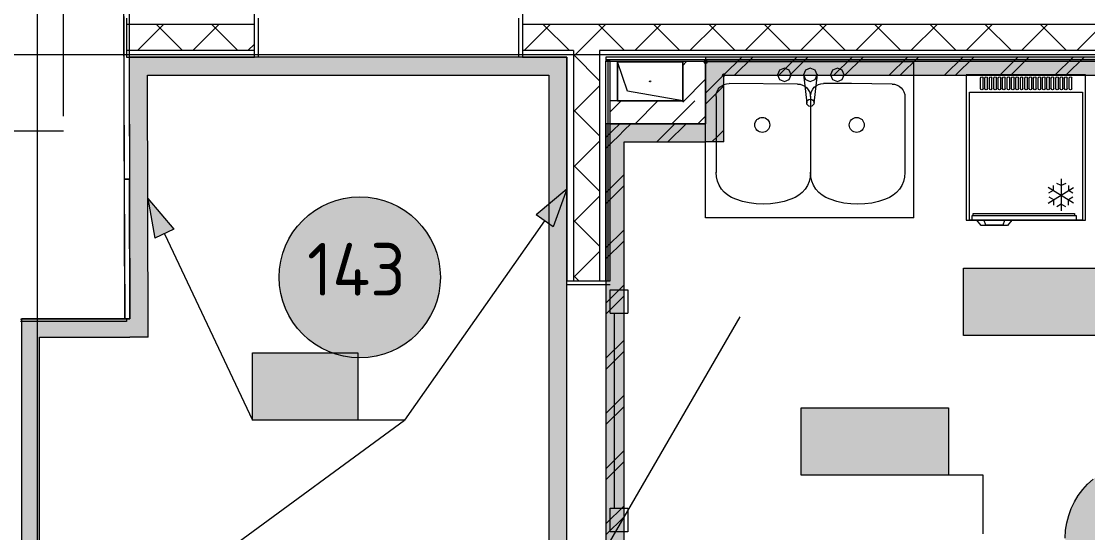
# Model space of a CAD drawing. Header units: millimetres. Extents: x -546 to 1681, y -650 to 1730.
# Drawn here: x 791.56 to 832.5, y 398.99 to 418.64 of the extents above; entities that cross this region are included whole.
import ezdxf

# ---------------------------------------------------------------- set-up
doc = ezdxf.new("R2010")
doc.units = ezdxf.units.MM

msp = doc.modelspace()

# ---------------------------------------------------------------- hatches: boundary and pattern name
at = {"true_color": 0xf1d696}
h = msp.add_hatch(color=41, dxfattribs=at)
h.dxf.hatch_style = 2
h.paths.add_polyline_path([(795.697, 417.266), (796.399, 416.565), (795.699, 416.565)])
h = msp.add_hatch(color=41, dxfattribs=at)
h.dxf.hatch_style = 2
h.paths.add_polyline_path([(796.397, 417.266), (796.399, 416.565), (795.697, 417.266)])
h = msp.add_hatch(color=41, dxfattribs=at)
h.dxf.hatch_style = 2
h.paths.add_polyline_path([(811.806, 417.266), (811.806, 416.566), (796.399, 416.565), (796.397, 417.266)])
h = msp.add_hatch(color=41, dxfattribs=at)
h.dxf.hatch_style = 2
h.paths.add_polyline_path([(811.806, 416.566), (811.806, 417.266), (812.506, 417.266)])
h = msp.add_hatch(color=41, dxfattribs=at)
h.dxf.hatch_style = 2
h.paths.add_polyline_path([(811.806, 416.566), (812.506, 417.266), (812.506, 416.566)])
at = {"true_color": 0x80ffff}
h = msp.add_hatch(color=131, dxfattribs=at)
h.dxf.hatch_style = 2
h.paths.add_polyline_path([(818.532, 416.566), (817.832, 416.566), (817.832, 417.266)])
h = msp.add_hatch(color=131, dxfattribs=at)
h.dxf.hatch_style = 2
h.paths.add_polyline_path([(818.532, 417.266), (818.532, 416.566), (817.832, 417.266)])
h = msp.add_hatch(color=131, dxfattribs=at)
h.dxf.hatch_style = 2
h.paths.add_polyline_path([(818.532, 416.566), (818.532, 417.266), (851.722, 417.266), (851.722, 416.566)])
at = {"true_color": 0x999999}
h = msp.add_hatch(color=253, dxfattribs=at)
h.dxf.hatch_style = 2
h.paths.add_polyline_path([(817.832, 417.175), (817.769, 417.149), (817.742, 417.085), (817.769, 417.022), (817.832, 416.995), (817.897, 417.022), (817.923, 417.085), (817.897, 417.149)])
at = {"true_color": 0xf1d696}
h = msp.add_hatch(color=41, dxfattribs=at)
h.dxf.hatch_style = 2
h.paths.add_polyline_path([(796.399, 416.565), (796.428, 407.211), (795.728, 407.211), (795.699, 416.565)])
h = msp.add_hatch(color=41, dxfattribs=at)
h.dxf.hatch_style = 2
h.paths.add_polyline_path([(811.806, 416.566), (812.506, 416.566), (812.506, 397.459), (811.806, 397.459)])
at = {"true_color": 0xffffff}
h = msp.add_hatch(color=7, dxfattribs=at)
h.dxf.hatch_style = 2
h.paths.add_polyline_path([(818.532, 414.705), (817.832, 414.705), (817.832, 416.566), (818.532, 416.566)])
h = msp.add_hatch(color=7)
h.dxf.hatch_style = 2
h.paths.add_polyline_path([(818.47, 416.612), (818.451, 416.566), (818.47, 416.52), (818.516, 416.501), (818.562, 416.52), (818.589, 416.574), (818.57, 416.62), (818.524, 416.639)])
h = msp.add_hatch(color=7)
h.dxf.hatch_style = 2
h.paths.add_polyline_path([(818.478, 416.62), (818.459, 416.574), (818.478, 416.528), (818.524, 416.509), (818.57, 416.528), (818.597, 416.582), (818.578, 416.628), (818.532, 416.647)])
h = msp.add_hatch(color=7, dxfattribs=at)
h.dxf.hatch_style = 2
h.paths.add_polyline_path([(814.706, 414.005), (814.006, 414.005), (814.006, 414.705)])
h = msp.add_hatch(color=7, dxfattribs=at)
h.dxf.hatch_style = 2
h.paths.add_polyline_path([(814.706, 414.705), (814.706, 414.005), (814.006, 414.705)])
h = msp.add_hatch(color=7, dxfattribs=at)
h.dxf.hatch_style = 2
h.paths.add_polyline_path([(814.706, 414.005), (814.706, 414.705), (817.832, 414.705), (817.832, 414.005)])
h = msp.add_hatch(color=7, dxfattribs=at)
h.dxf.hatch_style = 2
h.paths.add_polyline_path([(817.832, 414.705), (818.532, 414.005), (817.832, 414.005)])
h = msp.add_hatch(color=7, dxfattribs=at)
h.dxf.hatch_style = 2
h.paths.add_polyline_path([(818.532, 414.705), (818.532, 414.005), (817.832, 414.705)])
h = msp.add_hatch(color=7, dxfattribs=at)
h.dxf.hatch_style = 2
h.paths.add_polyline_path([(814.706, 397.459), (814.006, 397.459), (814.006, 414.005), (814.706, 414.005)])
h = msp.add_hatch(color=7, dxfattribs=at)
edge = h.paths.add_edge_path()
edge.add_arc((804.553, 408.807), 3.094, 0, 360)
at = {"true_color": 0x0077b0}
h = msp.add_hatch(color=144, dxfattribs=at)
h.dxf.hatch_style = 2
h.paths.add_polyline_path([(812.506, 412.196), (811.976, 410.745), (811.321, 411.204)])
h = msp.add_hatch(color=144, dxfattribs=at)
h.dxf.hatch_style = 2
h.paths.add_polyline_path([(796.414, 411.83), (797.413, 410.651), (796.69, 410.309)])
at = {"true_color": 0xffffff}
h = msp.add_hatch(color=7, dxfattribs=at)
h.dxf.hatch_style = 2
h.paths.add_polyline_path([(827.732, 409.154), (833.994, 409.154), (833.994, 406.566), (827.732, 406.566)])
at = {"true_color": 0x0077b0}
h = msp.add_hatch(color=144, dxfattribs=at)
h.dxf.hatch_style = 2
h.paths.add_polyline_path([(828.033, 409.172), (829.044, 409.172), (829.118, 409.146), (829.142, 409.07), (829.142, 407.253), (829.118, 407.178), (829.044, 407.154), (828.967, 407.178), (828.942, 407.253), (828.942, 408.969), (828.135, 408.969), (828.135, 407.253), (828.11, 407.178), (828.033, 407.154), (827.957, 407.178), (827.932, 407.253), (827.932, 409.07), (827.957, 409.146)])
h = msp.add_hatch(color=144, dxfattribs=at)
h.dxf.hatch_style = 2
h.paths.add_polyline_path([(829.548, 407.253), (829.548, 409.07), (829.573, 409.146), (829.649, 409.172), (829.725, 409.146), (829.751, 409.07), (829.751, 408.364), (830.557, 408.364), (830.557, 409.07), (830.583, 409.146), (830.659, 409.172), (830.733, 409.146), (830.758, 409.07), (830.758, 407.253), (830.733, 407.178), (830.659, 407.154), (830.583, 407.178), (830.557, 407.253), (830.557, 408.162), (829.751, 408.162), (829.751, 407.253), (829.725, 407.178), (829.649, 407.154), (829.573, 407.178)])
h = msp.add_hatch(color=144, dxfattribs=at)
h.dxf.hatch_style = 2
h.paths.add_polyline_path([(832.072, 407.656), (831.265, 407.656), (831.189, 407.682), (831.163, 407.758), (831.189, 407.834), (831.265, 407.86), (832.072, 407.86), (832.148, 407.834), (832.173, 407.758), (832.148, 407.682)])
at = {"true_color": 0xf1d696}
h = msp.add_hatch(color=41, dxfattribs=at)
h.dxf.hatch_style = 2
h.paths.add_polyline_path([(792.259, 406.511), (791.559, 406.511), (791.559, 407.211)])
h = msp.add_hatch(color=41, dxfattribs=at)
h.dxf.hatch_style = 2
h.paths.add_polyline_path([(792.259, 407.211), (792.259, 406.511), (791.559, 407.211)])
h = msp.add_hatch(color=41, dxfattribs=at)
h.dxf.hatch_style = 2
h.paths.add_polyline_path([(792.259, 406.511), (792.259, 407.211), (795.728, 407.211), (795.73, 406.511)])
h = msp.add_hatch(color=41, dxfattribs=at)
h.dxf.hatch_style = 2
h.paths.add_polyline_path([(795.728, 407.211), (796.43, 406.511), (795.73, 406.511)])
h = msp.add_hatch(color=41, dxfattribs=at)
h.dxf.hatch_style = 2
h.paths.add_polyline_path([(796.428, 407.211), (796.43, 406.511), (795.728, 407.211)])
h = msp.add_hatch(color=41, dxfattribs=at)
h.dxf.hatch_style = 2
h.paths.add_polyline_path([(792.259, 397.6), (791.559, 397.598), (791.559, 406.511), (792.259, 406.511)])
at = {"true_color": 0xffffff}
h = msp.add_hatch(color=7, dxfattribs=at)
h.dxf.hatch_style = 2
h.paths.add_polyline_path([(800.434, 405.907), (804.474, 405.907), (804.474, 403.319), (800.434, 403.319)])
h = msp.add_hatch(color=7, dxfattribs=at)
h.dxf.hatch_style = 2
h.paths.add_polyline_path([(800.434, 405.907), (804.474, 405.907), (804.474, 403.319), (800.434, 403.319)])
h = msp.add_hatch(color=7, dxfattribs=at)
h.dxf.hatch_style = 2
h.paths.add_polyline_path([(800.434, 405.907), (804.474, 405.907), (804.474, 403.319), (800.434, 403.319)])
at = {"true_color": 0x0077b0}
h = msp.add_hatch(color=144, dxfattribs=at)
h.paths.add_polyline_path([(801.644, 404.513), (801.644, 405.32), (801.614, 405.476), (801.525, 405.607), (801.397, 405.694), (801.24, 405.723), (801.084, 405.694), (800.953, 405.607), (800.865, 405.476), (800.837, 405.32), (800.837, 404.513), (800.865, 404.356), (800.953, 404.228), (801.084, 404.139), (801.24, 404.109), (801.397, 404.139), (801.525, 404.228), (801.614, 404.356)])
h.paths.add_polyline_path([(801.844, 404.513), (801.833, 404.392), (801.8, 404.28), (801.744, 404.177), (801.666, 404.083), (801.575, 404.006), (801.473, 403.951), (801.361, 403.919), (801.24, 403.908), (801.119, 403.919), (801.007, 403.951), (800.905, 404.006), (800.811, 404.083), (800.734, 404.177), (800.678, 404.28), (800.645, 404.392), (800.634, 404.513), (800.634, 405.32), (800.645, 405.441), (800.678, 405.553), (800.734, 405.655), (800.811, 405.748), (800.905, 405.826), (801.007, 405.882), (801.119, 405.915), (801.24, 405.926), (801.361, 405.915), (801.473, 405.882), (801.576, 405.827), (801.67, 405.751), (801.746, 405.658), (801.8, 405.554), (801.833, 405.442), (801.844, 405.32)])
h = msp.add_hatch(color=144, dxfattribs=at)
h.paths.add_polyline_path([(801.644, 404.513), (801.644, 405.32), (801.614, 405.476), (801.525, 405.607), (801.397, 405.694), (801.24, 405.723), (801.084, 405.694), (800.953, 405.607), (800.865, 405.476), (800.837, 405.32), (800.837, 404.513), (800.865, 404.356), (800.953, 404.228), (801.084, 404.139), (801.24, 404.109), (801.397, 404.139), (801.525, 404.228), (801.614, 404.356)])
h.paths.add_polyline_path([(801.844, 404.513), (801.833, 404.392), (801.8, 404.28), (801.744, 404.177), (801.666, 404.083), (801.575, 404.006), (801.473, 403.951), (801.361, 403.919), (801.24, 403.908), (801.119, 403.919), (801.007, 403.951), (800.905, 404.006), (800.811, 404.083), (800.734, 404.177), (800.678, 404.28), (800.645, 404.392), (800.634, 404.513), (800.634, 405.32), (800.645, 405.441), (800.678, 405.553), (800.734, 405.655), (800.811, 405.748), (800.905, 405.826), (801.007, 405.882), (801.119, 405.915), (801.24, 405.926), (801.361, 405.915), (801.473, 405.882), (801.576, 405.827), (801.67, 405.751), (801.746, 405.658), (801.8, 405.554), (801.833, 405.442), (801.844, 405.32)])
h = msp.add_hatch(color=144, dxfattribs=at)
h.paths.add_polyline_path([(801.644, 404.513), (801.644, 405.32), (801.614, 405.476), (801.525, 405.607), (801.397, 405.694), (801.24, 405.723), (801.084, 405.694), (800.953, 405.607), (800.865, 405.476), (800.837, 405.32), (800.837, 404.513), (800.865, 404.356), (800.953, 404.228), (801.084, 404.139), (801.24, 404.109), (801.397, 404.139), (801.525, 404.228), (801.614, 404.356)])
h.paths.add_polyline_path([(801.844, 404.513), (801.833, 404.392), (801.8, 404.28), (801.744, 404.177), (801.666, 404.083), (801.575, 404.006), (801.473, 403.951), (801.361, 403.919), (801.24, 403.908), (801.119, 403.919), (801.007, 403.951), (800.905, 404.006), (800.811, 404.083), (800.734, 404.177), (800.678, 404.28), (800.645, 404.392), (800.634, 404.513), (800.634, 405.32), (800.645, 405.441), (800.678, 405.553), (800.734, 405.655), (800.811, 405.748), (800.905, 405.826), (801.007, 405.882), (801.119, 405.915), (801.24, 405.926), (801.361, 405.915), (801.473, 405.882), (801.576, 405.827), (801.67, 405.751), (801.746, 405.658), (801.8, 405.554), (801.833, 405.442), (801.844, 405.32)])
h = msp.add_hatch(color=144, dxfattribs=at)
h.dxf.hatch_style = 2
h.paths.add_polyline_path([(804.067, 405.582), (803.835, 405.35), (803.765, 405.32), (803.689, 405.345), (803.663, 405.421), (803.692, 405.492), (804.087, 405.887), (804.128, 405.916), (804.168, 405.926), (804.244, 405.901), (804.27, 405.824), (804.27, 404.007), (804.244, 403.932), (804.168, 403.908), (804.092, 403.932), (804.067, 404.007)])
h = msp.add_hatch(color=144, dxfattribs=at)
h.dxf.hatch_style = 2
h.paths.add_polyline_path([(804.067, 405.582), (803.835, 405.35), (803.765, 405.32), (803.689, 405.345), (803.663, 405.421), (803.692, 405.492), (804.087, 405.887), (804.128, 405.916), (804.168, 405.926), (804.244, 405.901), (804.27, 405.824), (804.27, 404.007), (804.244, 403.932), (804.168, 403.908), (804.092, 403.932), (804.067, 404.007)])
h = msp.add_hatch(color=144, dxfattribs=at)
h.dxf.hatch_style = 2
h.paths.add_polyline_path([(804.067, 405.582), (803.835, 405.35), (803.765, 405.32), (803.689, 405.345), (803.663, 405.421), (803.692, 405.492), (804.087, 405.887), (804.128, 405.916), (804.168, 405.926), (804.244, 405.901), (804.27, 405.824), (804.27, 404.007), (804.244, 403.932), (804.168, 403.908), (804.092, 403.932), (804.067, 404.007)])
h = msp.add_hatch(color=144, dxfattribs=at)
h.dxf.hatch_style = 2
h.paths.add_polyline_path([(803.157, 404.411), (802.35, 404.411), (802.274, 404.436), (802.249, 404.513), (802.274, 404.589), (802.35, 404.614), (803.157, 404.614), (803.233, 404.589), (803.259, 404.513), (803.233, 404.436)])
h = msp.add_hatch(color=144, dxfattribs=at)
h.dxf.hatch_style = 2
h.paths.add_polyline_path([(803.157, 404.411), (802.35, 404.411), (802.274, 404.436), (802.249, 404.513), (802.274, 404.589), (802.35, 404.614), (803.157, 404.614), (803.233, 404.589), (803.259, 404.513), (803.233, 404.436)])
h = msp.add_hatch(color=144, dxfattribs=at)
h.dxf.hatch_style = 2
h.paths.add_polyline_path([(803.157, 404.411), (802.35, 404.411), (802.274, 404.436), (802.249, 404.513), (802.274, 404.589), (802.35, 404.614), (803.157, 404.614), (803.233, 404.589), (803.259, 404.513), (803.233, 404.436)])
at = {"true_color": 0xffffff}
h = msp.add_hatch(color=7, dxfattribs=at)
h.dxf.hatch_style = 2
h.paths.add_polyline_path([(821.505, 403.79), (827.161, 403.79), (827.161, 401.202), (821.505, 401.202)])
at = {"true_color": 0x0077b0}
h = msp.add_hatch(color=144, dxfattribs=at)
h.dxf.hatch_style = 2
h.paths.add_polyline_path([(821.807, 403.81), (822.817, 403.81), (822.891, 403.784), (822.916, 403.708), (822.916, 401.89), (822.891, 401.816), (822.817, 401.792), (822.741, 401.816), (822.715, 401.89), (822.715, 403.606), (821.908, 403.606), (821.908, 401.89), (821.883, 401.816), (821.807, 401.792), (821.731, 401.816), (821.705, 401.89), (821.705, 403.708), (821.731, 403.784)])
h = msp.add_hatch(color=144, dxfattribs=at)
h.dxf.hatch_style = 2
h.paths.add_polyline_path([(823.321, 401.89), (823.321, 403.708), (823.346, 403.784), (823.422, 403.81), (823.498, 403.784), (823.524, 403.708), (823.524, 403.002), (824.331, 403.002), (824.331, 403.708), (824.356, 403.784), (824.432, 403.81), (824.506, 403.784), (824.531, 403.708), (824.531, 401.89), (824.506, 401.816), (824.432, 401.792), (824.356, 401.816), (824.331, 401.89), (824.331, 402.799), (823.524, 402.799), (823.524, 401.89), (823.498, 401.816), (823.422, 401.792), (823.346, 401.816)])
h = msp.add_hatch(color=144, dxfattribs=at)
h.dxf.hatch_style = 2
h.paths.add_polyline_path([(826.754, 403.465), (826.523, 403.234), (826.452, 403.203), (826.376, 403.228), (826.351, 403.304), (826.379, 403.375), (826.774, 403.77), (826.815, 403.799), (826.856, 403.81), (826.932, 403.784), (826.957, 403.708), (826.957, 401.89), (826.932, 401.816), (826.856, 401.792), (826.779, 401.816), (826.754, 401.89)])
h = msp.add_hatch(color=144, dxfattribs=at)
h.dxf.hatch_style = 2
h.paths.add_polyline_path([(825.844, 402.294), (825.037, 402.294), (824.961, 402.319), (824.936, 402.396), (824.961, 402.472), (825.037, 402.497), (825.844, 402.497), (825.92, 402.472), (825.946, 402.396), (825.92, 402.319)])
at = {"true_color": 0xffffff}
h = msp.add_hatch(color=7, dxfattribs=at)
edge = h.paths.add_edge_path()
edge.add_arc((834.572, 398.785), 2.932, 0, 360)

# ---------------------------------------------------------------- linework, layer by layer
at = {"color": 7, "lineweight": 0}
for points in [[(792.173, 197.821), (792.173, 730.152)], [(795.528, 407.21), (795.343, 467.748)], [(795.595, 450.821), (795.711, 412.571)], [(795.397, 450.162), (795.511, 412.57)], [(800.506, 417.266), (800.506, 418.925)], [(810.806, 418.925), (810.806, 417.266)], [(795.593, 418.766), (795.593, 417.266)], [(800.506, 418.516), (795.593, 418.516)], [(796.017, 417.516), (797.017, 418.516)], [(797.751, 417.516), (796.751, 418.516)], [(798.139, 417.516), (799.139, 418.516)], [(799.872, 417.516), (798.872, 418.516)], [(800.656, 418.766), (800.656, 417.266)], [(810.656, 417.266), (810.656, 418.766)], [(854.324, 418.516), (810.806, 418.516)], [(810.867, 417.516), (811.867, 418.516)], [(812.6, 417.516), (811.6, 418.516)], [(812.988, 417.516), (813.988, 418.516)], [(814.722, 417.516), (813.722, 418.516)], [(815.109, 417.516), (816.109, 418.516)], [(816.843, 417.516), (815.843, 418.516)], [(817.231, 417.516), (818.231, 418.516)], [(818.964, 417.516), (817.964, 418.516)], [(819.352, 417.516), (820.352, 418.516)], [(821.086, 417.516), (820.086, 418.516)], [(821.473, 417.516), (822.473, 418.516)], [(823.207, 417.516), (822.207, 418.516)], [(823.594, 417.516), (824.594, 418.516)], [(825.328, 417.516), (824.328, 418.516)], [(825.716, 417.516), (826.716, 418.516)], [(827.45, 417.516), (826.45, 418.516)], [(827.837, 417.516), (828.837, 418.516)], [(829.571, 417.516), (828.571, 418.516)], [(829.958, 417.516), (830.958, 418.516)], [(831.692, 417.516), (830.692, 418.516)], [(832.08, 417.516), (833.08, 418.516)], [(800.26, 417.516), (800.506, 417.762)], [(187.211, 417.371), (863.726, 417.371)], [(800.506, 417.516), (795.593, 417.516)], [(795.593, 417.266), (800.506, 417.266)], [(811.806, 417.266), (795.697, 417.265)], [(795.697, 417.265), (795.699, 416.565)], [(800.656, 417.266), (800.506, 417.266)], [(810.806, 417.266), (810.656, 417.266)], [(812.756, 417.516), (810.806, 417.516)], [(810.806, 417.266), (812.506, 417.266)], [(812.506, 417.266), (811.806, 417.266)], [(812.506, 417.266), (812.506, 408.666)], [(812.506, 397.459), (812.506, 417.266)], [(812.756, 417.284), (812.988, 417.516)], [(812.756, 417.516), (812.756, 408.666)], [(813.756, 416.36), (812.756, 417.36)], [(854.324, 417.516), (813.756, 417.516)], [(813.756, 417.516), (813.756, 408.666)], [(854.324, 417.266), (814.006, 417.266)], [(814.006, 417.266), (814.006, 417.107)], [(817.832, 417.266), (817.832, 416.566)], [(851.722, 417.266), (817.832, 417.266)], [(818.532, 416.582), (819.216, 417.266)], [(818.94, 416.566), (819.64, 417.266)], [(820.637, 416.566), (821.337, 417.266)], [(821.061, 416.566), (821.761, 417.266)], [(822.758, 416.566), (823.458, 417.266)], [(823.183, 416.566), (823.883, 417.266)], [(824.88, 416.566), (825.58, 417.266)], [(825.304, 416.566), (826.004, 417.266)], [(827.001, 416.566), (827.701, 417.266)], [(827.425, 416.566), (828.125, 417.266)], [(829.122, 416.566), (829.822, 417.266)], [(829.547, 416.566), (830.247, 417.266)], [(831.244, 416.566), (831.944, 417.266)], [(831.668, 416.566), (832.368, 417.266)], [(814.006, 417.176), (852.342, 417.176)], [(814.165, 417.116), (814.006, 417.116)], [(814.006, 408.666), (814.006, 417.107)], [(814.006, 417.107), (852.342, 417.107)], [(814.096, 408.666), (814.096, 417.116)], [(814.165, 408.666), (814.165, 417.116)], [(814.454, 417.085), (816.952, 417.085)], [(814.454, 415.585), (814.454, 417.085)], [(814.829, 415.96), (814.454, 417.085)], [(814.454, 417.085), (814.454, 415.585)], [(816.952, 417.085), (814.454, 417.085)], [(816.952, 417.085), (816.952, 415.585)], [(816.952, 415.585), (816.952, 417.085)], [(816.952, 417.085), (816.952, 415.585)], [(817.832, 414.705), (817.832, 417.107)], [(795.699, 416.565), (795.728, 407.211)], [(796.399, 416.566), (811.806, 416.566)], [(796.43, 406.511), (796.399, 416.566)], [(811.806, 416.566), (811.806, 397.459)], [(817.832, 415.882), (818.516, 416.566)], [(817.832, 416.566), (817.832, 414.705)], [(818.532, 416.566), (851.722, 416.566)], [(818.532, 414.005), (818.532, 416.566)], [(812.756, 415.163), (813.756, 416.163)], [(815.703, 416.31), (815.678, 416.335), (815.703, 416.36)], [(815.697, 416.311), (815.678, 416.335), (815.682, 416.347)], [(815.703, 416.36), (815.728, 416.335), (815.703, 416.31)], [(815.703, 416.36), (815.725, 416.347)], [(815.728, 416.335), (815.71, 416.311)], [(817.832, 415.458), (818.532, 416.158)], [(816.952, 415.585), (814.165, 415.585)], [(816.952, 415.585), (814.454, 415.585)], [(814.454, 415.585), (816.952, 415.585)], [(816.952, 415.585), (814.829, 415.96)], [(813.756, 414.238), (812.756, 415.238)], [(814.006, 414.705), (814.006, 414.005)], [(817.832, 414.705), (814.006, 414.705)], [(814.006, 414.177), (814.27, 414.441)], [(814.165, 414.705), (817.832, 414.705)], [(814.27, 414.441), (814.534, 414.705)], [(814.482, 414.229), (814.706, 414.453)], [(814.706, 414.453), (814.958, 414.705)], [(815.955, 414.005), (816.655, 414.705)], [(816.379, 414.005), (817.079, 414.705)], [(818.304, 414.233), (818.532, 414.461)], [(812.756, 413.041), (813.756, 414.041)], [(814.006, 413.753), (814.258, 414.005)], [(814.006, 414.005), (814.006, 396.759)], [(814.258, 414.005), (814.482, 414.229)], [(814.706, 414.005), (817.832, 414.005)], [(814.706, 397.459), (814.706, 414.005)], [(818.532, 414.005), (817.832, 414.005)], [(818.076, 414.005), (818.304, 414.233)], [(818.501, 414.005), (818.516, 414.021)], [(818.516, 414.021), (818.532, 414.037)], [(813.756, 412.117), (812.756, 413.117)], [(814.006, 412.056), (814.706, 412.756)], [(795.511, 412.57), (795.711, 412.571)], [(795.712, 412.571), (795.512, 412.57)], [(795.512, 412.57), (795.528, 407.21)], [(795.728, 407.211), (795.712, 412.571)], [(814.006, 411.632), (814.706, 412.332)], [(801.459, 408.806), (801.475, 409.123), (801.522, 409.43), (801.598, 409.727), (801.702, 410.011), (801.833, 410.281), (801.988, 410.536), (802.166, 410.775), (802.365, 410.994), (802.585, 411.194), (802.823, 411.372), (803.078, 411.527), (803.349, 411.657), (803.633, 411.761), (803.93, 411.838), (804.237, 411.884), (804.553, 411.9), (804.869, 411.884), (805.177, 411.838), (805.473, 411.761), (805.757, 411.657), (806.027, 411.527), (806.282, 411.372), (806.521, 411.194), (806.74, 410.994), (806.94, 410.775), (807.118, 410.536), (807.273, 410.281), (807.403, 410.011), (807.507, 409.727), (807.583, 409.43), (807.63, 409.123), (807.646, 408.806)], [(812.756, 410.92), (813.756, 411.92)], [(813.756, 409.996), (812.756, 410.996)], [(814.006, 409.935), (814.706, 410.635)], [(814.006, 409.511), (814.706, 410.211)], [(812.756, 408.799), (813.756, 409.799)], [(807.646, 408.806), (807.63, 408.49), (807.583, 408.183), (807.507, 407.887), (807.403, 407.603), (807.273, 407.332), (807.118, 407.077), (806.94, 406.839), (806.74, 406.619), (806.521, 406.42), (806.282, 406.242), (806.027, 406.087), (805.757, 405.956), (805.473, 405.852), (805.177, 405.776), (804.869, 405.729), (804.553, 405.713), (804.237, 405.729), (803.93, 405.776), (803.633, 405.852), (803.349, 405.956), (803.078, 406.087), (802.823, 406.242), (802.585, 406.42), (802.365, 406.619), (802.166, 406.839), (801.988, 407.077), (801.833, 407.332), (801.702, 407.603), (801.598, 407.887), (801.522, 408.183), (801.475, 408.49), (801.459, 408.806)], [(812.506, 408.666), (814.165, 408.666)], [(812.506, 408.516), (812.506, 408.666)], [(812.965, 408.666), (812.756, 408.875)], [(814.165, 408.516), (812.506, 408.516)], [(814.006, 407.813), (814.706, 408.513)], [(814.006, 407.389), (814.706, 408.089)], [(791.528, 407.198), (795.528, 407.21)], [(795.593, 407.111), (791.528, 407.111)], [(791.559, 407.211), (791.559, 406.511)], [(795.728, 407.211), (791.559, 407.211)], [(795.528, 407.21), (795.728, 407.211)], [(795.593, 407.211), (795.593, 407.111)], [(814.006, 398.366), (819.156, 407.286)], [(791.559, 406.511), (791.559, 397.598)], [(792.259, 406.511), (795.73, 406.511)], [(792.259, 397.6), (792.259, 406.511)], [(796.43, 406.511), (795.73, 406.511)], [(814.006, 405.692), (814.706, 406.392)], [(814.006, 405.268), (814.706, 405.968)], [(814.006, 403.571), (814.706, 404.271)], [(814.006, 403.147), (814.706, 403.847)], [(814.006, 401.45), (814.706, 402.15)], [(814.006, 401.025), (814.706, 401.725)], [(831.64, 398.785), (831.655, 399.085), (831.7, 399.376), (831.772, 399.657), (831.871, 399.926), (831.994, 400.183), (832.141, 400.424), (832.31, 400.65), (832.499, 400.858), (832.707, 401.047)], [(814.006, 399.328), (814.706, 400.028)], [(814.006, 398.904), (814.706, 399.604)]]:
    msp.add_lwpolyline(points, dxfattribs=at)
at = {"color": 251, "lineweight": 0, "true_color": 0x4c4c4c}
for points in [[(793.179, 414.991), (793.179, 450.991)], [(765.209, 414.428), (793.179, 414.428)]]:
    msp.add_lwpolyline(points, dxfattribs=at)
at = {"color": 250, "lineweight": 0, "true_color": 0x353535}
for points in [[(816.952, 416.948), (817.089, 417.085)], [(816.952, 415.534), (817.832, 416.414)], [(814.165, 415.161), (814.589, 415.585)], [(815.123, 414.705), (816.003, 415.585)], [(816.537, 414.705), (817.417, 415.585)], [(817.537, 414.705), (817.832, 415)]]:
    msp.add_lwpolyline(points, dxfattribs=at)
at = {"color": 253, "lineweight": 0, "true_color": 0x999999}
for points in [[(817.832, 411.085), (817.832, 417.085)], [(825.832, 417.085), (817.832, 417.085)], [(820.856, 416.846), (820.673, 416.77)], [(821.039, 416.77), (820.856, 416.846)], [(821.852, 416.846), (821.669, 416.77)], [(822.036, 416.77), (821.852, 416.846)], [(822.889, 416.846), (822.705, 416.77)], [(823.072, 416.77), (822.889, 416.846)], [(825.832, 411.085), (825.832, 417.085)], [(820.673, 416.77), (820.597, 416.587)], [(820.597, 416.587), (820.673, 416.404)], [(820.673, 416.404), (820.856, 416.328)], [(820.856, 416.328), (821.039, 416.404)], [(821.115, 416.587), (821.039, 416.77)], [(821.039, 416.404), (821.115, 416.587)], [(821.669, 416.77), (821.593, 416.587)], [(821.593, 416.607), (821.714, 415.496)], [(821.593, 416.587), (821.669, 416.404)], [(821.669, 416.404), (821.852, 416.328)], [(821.852, 416.328), (822.036, 416.404)], [(822.111, 416.607), (821.992, 415.491)], [(822.111, 416.587), (822.036, 416.77)], [(822.036, 416.404), (822.111, 416.587)], [(822.705, 416.77), (822.63, 416.587)], [(822.63, 416.587), (822.705, 416.404)], [(822.705, 416.404), (822.889, 416.328)], [(822.889, 416.328), (823.072, 416.404)], [(823.148, 416.587), (823.072, 416.77)], [(823.072, 416.404), (823.148, 416.587)], [(832.422, 416.585), (827.832, 416.585)], [(827.832, 416.585), (827.832, 411.005)], [(828.385, 416.452), (828.4, 416.491), (828.436, 416.506), (828.472, 416.491), (828.487, 416.452)], [(828.385, 416.057), (828.385, 416.451)], [(828.487, 416.057), (828.487, 416.451)], [(828.555, 416.452), (828.57, 416.491), (828.606, 416.506), (828.642, 416.491), (828.657, 416.452)], [(828.555, 416.057), (828.555, 416.451)], [(828.657, 416.057), (828.657, 416.451)], [(828.725, 416.452), (828.74, 416.491), (828.776, 416.506), (828.812, 416.491), (828.827, 416.452)], [(828.725, 416.057), (828.725, 416.451)], [(828.827, 416.057), (828.827, 416.451)], [(828.895, 416.452), (828.91, 416.491), (828.946, 416.506), (828.982, 416.491), (828.997, 416.452)], [(828.895, 416.057), (828.895, 416.451)], [(828.997, 416.057), (828.997, 416.451)], [(829.065, 416.452), (829.08, 416.491), (829.116, 416.506), (829.152, 416.491), (829.167, 416.452)], [(829.065, 416.057), (829.065, 416.451)], [(829.167, 416.057), (829.167, 416.451)], [(829.235, 416.452), (829.25, 416.491), (829.286, 416.506), (829.322, 416.491), (829.337, 416.452)], [(829.235, 416.057), (829.235, 416.451)], [(829.337, 416.057), (829.337, 416.451)], [(829.405, 416.452), (829.42, 416.491), (829.456, 416.506), (829.492, 416.491), (829.507, 416.452)], [(829.405, 416.057), (829.405, 416.451)], [(829.507, 416.057), (829.507, 416.451)], [(829.575, 416.452), (829.59, 416.491), (829.626, 416.506), (829.662, 416.491), (829.677, 416.452)], [(829.575, 416.057), (829.575, 416.451)], [(829.677, 416.057), (829.677, 416.451)], [(829.745, 416.452), (829.76, 416.491), (829.796, 416.506), (829.832, 416.491), (829.847, 416.452)], [(829.745, 416.057), (829.745, 416.451)], [(829.847, 416.057), (829.847, 416.451)], [(829.915, 416.452), (829.93, 416.491), (829.966, 416.506), (830.002, 416.491), (830.017, 416.452)], [(829.915, 416.057), (829.915, 416.451)], [(830.017, 416.057), (830.017, 416.451)], [(830.085, 416.452), (830.1, 416.491), (830.136, 416.506), (830.172, 416.491), (830.187, 416.452)], [(830.085, 416.057), (830.085, 416.451)], [(830.187, 416.057), (830.187, 416.451)], [(830.255, 416.452), (830.27, 416.491), (830.306, 416.506), (830.342, 416.491), (830.357, 416.452)], [(830.255, 416.057), (830.255, 416.451)], [(830.357, 416.057), (830.357, 416.451)], [(830.425, 416.452), (830.44, 416.491), (830.476, 416.506), (830.512, 416.491), (830.527, 416.452)], [(830.425, 416.057), (830.425, 416.451)], [(830.527, 416.057), (830.527, 416.451)], [(830.595, 416.452), (830.61, 416.491), (830.646, 416.506), (830.682, 416.491), (830.697, 416.452)], [(830.595, 416.057), (830.595, 416.451)], [(830.697, 416.057), (830.697, 416.451)], [(830.765, 416.452), (830.78, 416.491), (830.816, 416.506), (830.852, 416.491), (830.867, 416.452)], [(830.765, 416.057), (830.765, 416.451)], [(830.867, 416.057), (830.867, 416.451)], [(830.935, 416.452), (830.95, 416.491), (830.986, 416.506), (831.022, 416.491), (831.037, 416.452)], [(830.935, 416.057), (830.935, 416.451)], [(831.037, 416.057), (831.037, 416.451)], [(831.105, 416.452), (831.12, 416.491), (831.156, 416.506), (831.192, 416.491), (831.207, 416.452)], [(831.105, 416.057), (831.105, 416.451)], [(831.207, 416.057), (831.207, 416.451)], [(831.275, 416.452), (831.29, 416.491), (831.326, 416.506), (831.362, 416.491), (831.377, 416.452)], [(831.275, 416.057), (831.275, 416.451)], [(831.377, 416.057), (831.377, 416.451)], [(831.445, 416.452), (831.46, 416.491), (831.496, 416.506), (831.532, 416.491), (831.547, 416.452)], [(831.445, 416.057), (831.445, 416.451)], [(831.547, 416.057), (831.547, 416.451)], [(831.615, 416.452), (831.63, 416.491), (831.666, 416.506), (831.702, 416.491), (831.717, 416.452)], [(831.615, 416.057), (831.615, 416.451)], [(831.717, 416.057), (831.717, 416.451)], [(831.785, 416.452), (831.8, 416.491), (831.836, 416.506), (831.872, 416.491), (831.887, 416.452)], [(831.785, 416.057), (831.785, 416.451)], [(831.887, 416.057), (831.887, 416.451)], [(832.422, 411.005), (832.422, 416.585)], [(818.232, 415.753), (818.242, 415.854), (818.271, 415.947), (818.317, 416.032), (818.378, 416.106), (818.452, 416.166), (818.537, 416.212), (818.631, 416.241), (818.731, 416.251)], [(821.361, 416.232), (818.731, 416.251)], [(821.361, 416.232), (821.462, 416.222), (821.555, 416.193), (821.64, 416.147), (821.713, 416.086), (821.774, 416.012), (821.82, 415.927), (821.849, 415.834), (821.859, 415.733)], [(821.859, 415.752), (821.869, 415.853), (821.898, 415.946), (821.944, 416.031), (822.005, 416.105), (822.079, 416.166), (822.163, 416.212), (822.257, 416.241), (822.357, 416.251)], [(823.433, 416.251), (822.357, 416.251)], [(824.988, 416.231), (823.433, 416.251)], [(824.988, 416.231), (825.089, 416.221), (825.182, 416.192), (825.267, 416.146), (825.34, 416.085), (825.401, 416.012), (825.447, 415.927), (825.476, 415.833), (825.486, 415.732)], [(828.487, 416.056), (828.472, 416.019), (828.436, 416.003), (828.4, 416.019), (828.385, 416.056)], [(828.657, 416.056), (828.642, 416.019), (828.606, 416.003), (828.57, 416.019), (828.555, 416.056)], [(828.827, 416.056), (828.812, 416.019), (828.776, 416.003), (828.74, 416.019), (828.725, 416.056)], [(828.997, 416.056), (828.982, 416.019), (828.946, 416.003), (828.91, 416.019), (828.895, 416.056)], [(829.167, 416.056), (829.152, 416.019), (829.116, 416.003), (829.08, 416.019), (829.065, 416.056)], [(829.337, 416.056), (829.322, 416.019), (829.286, 416.003), (829.25, 416.019), (829.235, 416.056)], [(829.507, 416.056), (829.492, 416.019), (829.456, 416.003), (829.42, 416.019), (829.405, 416.056)], [(829.677, 416.056), (829.662, 416.019), (829.626, 416.003), (829.59, 416.019), (829.575, 416.056)], [(829.847, 416.056), (829.832, 416.019), (829.796, 416.003), (829.76, 416.019), (829.745, 416.056)], [(830.017, 416.056), (830.002, 416.019), (829.966, 416.003), (829.93, 416.019), (829.915, 416.056)], [(830.187, 416.056), (830.172, 416.019), (830.136, 416.003), (830.1, 416.019), (830.085, 416.056)], [(830.357, 416.056), (830.342, 416.019), (830.306, 416.003), (830.27, 416.019), (830.255, 416.056)], [(830.527, 416.056), (830.512, 416.019), (830.476, 416.003), (830.44, 416.019), (830.425, 416.056)], [(830.697, 416.056), (830.682, 416.019), (830.646, 416.003), (830.61, 416.019), (830.595, 416.056)], [(830.867, 416.056), (830.852, 416.019), (830.816, 416.003), (830.78, 416.019), (830.765, 416.056)], [(831.037, 416.056), (831.022, 416.019), (830.986, 416.003), (830.95, 416.019), (830.935, 416.056)], [(831.207, 416.056), (831.192, 416.019), (831.156, 416.003), (831.12, 416.019), (831.105, 416.056)], [(831.377, 416.056), (831.362, 416.019), (831.326, 416.003), (831.29, 416.019), (831.275, 416.056)], [(831.547, 416.056), (831.532, 416.019), (831.496, 416.003), (831.46, 416.019), (831.445, 416.056)], [(831.717, 416.056), (831.702, 416.019), (831.666, 416.003), (831.63, 416.019), (831.615, 416.056)], [(831.887, 416.056), (831.872, 416.019), (831.836, 416.003), (831.8, 416.019), (831.785, 416.056)], [(818.232, 415.753), (818.232, 412.836)], [(821.859, 415.752), (821.859, 412.835)], [(821.859, 415.733), (821.859, 412.827)], [(825.486, 415.732), (825.486, 412.827)], [(827.957, 411.005), (827.957, 415.915)], [(827.957, 415.915), (832.297, 415.915)], [(832.297, 415.915), (832.297, 411.005)], [(818.986, 411.805), (818.825, 411.871), (818.679, 411.961), (818.55, 412.07), (818.441, 412.198), (818.352, 412.341), (818.287, 412.497), (818.246, 412.663), (818.232, 412.836), (818.232, 412.847)], [(821.859, 412.827), (821.844, 412.655), (821.802, 412.49), (821.737, 412.336), (821.648, 412.194), (821.539, 412.068), (821.411, 411.959), (821.266, 411.871), (821.105, 411.805)], [(822.613, 411.804), (822.452, 411.87), (822.306, 411.96), (822.177, 412.069), (822.068, 412.197), (821.979, 412.34), (821.914, 412.496), (821.873, 412.662), (821.859, 412.835), (821.859, 412.846)], [(825.486, 412.827), (825.471, 412.655), (825.429, 412.49), (825.364, 412.335), (825.275, 412.193), (825.166, 412.067), (825.038, 411.958), (824.893, 411.87), (824.732, 411.804)], [(831.183, 412.153), (831.183, 412.332)], [(831.488, 412.332), (831.318, 412.404)], [(831.488, 412.583), (831.488, 411.364)], [(831.657, 412.404), (831.488, 412.332)], [(831.759, 412.332), (831.759, 412.153)], [(831.962, 411.651), (830.98, 412.26)], [(830.98, 411.651), (831.962, 412.26)], [(831.013, 412.045), (831.183, 412.153)], [(831.013, 411.902), (831.183, 411.794)], [(831.759, 412.153), (831.928, 412.045)], [(831.759, 411.794), (831.928, 411.902)], [(821.105, 411.805), (820.848, 411.721), (820.585, 411.661), (820.317, 411.625), (820.046, 411.612), (819.776, 411.625), (819.508, 411.661), (819.244, 411.721), (818.986, 411.805)], [(824.732, 411.804), (824.475, 411.72), (824.211, 411.66), (823.943, 411.624), (823.673, 411.611), (823.403, 411.624), (823.135, 411.66), (822.871, 411.72), (822.613, 411.804)], [(831.183, 411.794), (831.183, 411.579)], [(831.488, 411.615), (831.318, 411.507)], [(831.657, 411.507), (831.488, 411.615)], [(831.759, 411.579), (831.759, 411.794)], [(825.832, 411.085), (817.832, 411.085)], [(828.069, 411.005), (828.069, 411.184)], [(828.069, 411.184), (828.103, 411.184)], [(828.069, 411.184), (832.064, 411.184)], [(828.103, 411.184), (828.103, 411.256)], [(828.103, 411.256), (831.996, 411.256)], [(831.996, 411.256), (831.996, 411.184)], [(832.064, 411.184), (832.064, 411.005)], [(827.832, 411.005), (832.422, 411.005)], [(827.934, 411.005), (828.069, 411.005)], [(832.297, 411.005), (827.957, 411.005)], [(828.239, 411.005), (828.069, 411.005)], [(828.069, 411.005), (832.064, 411.005)], [(828.408, 410.79), (828.239, 411.005)], [(829.424, 410.79), (828.408, 410.79)], [(828.51, 411.005), (828.577, 410.826)], [(828.577, 410.826), (828.916, 410.826)], [(828.916, 410.826), (829.255, 410.826)], [(829.255, 410.826), (829.323, 411.005)], [(829.594, 411.005), (829.424, 410.79)], [(814.164, 407.422), (814.164, 408.322)], [(814.164, 408.322), (814.842, 408.322)], [(814.842, 408.322), (814.842, 407.422)], [(814.164, 407.422), (814.842, 407.422)], [(814.314, 407.422), (814.314, 399.931)], [(814.692, 407.422), (814.692, 399.931)], [(814.164, 399.031), (814.164, 399.931)], [(814.164, 399.931), (814.842, 399.931)], [(814.842, 399.931), (814.842, 399.031)], [(814.842, 399.031), (814.164, 399.031)]]:
    msp.add_lwpolyline(points, dxfattribs=at)
at = {"color": 144, "lineweight": 0, "true_color": 0x0077b0}
for points in [[(812.506, 412.196), (811.321, 411.204)], [(812.506, 412.196), (811.976, 410.745)], [(796.414, 411.83), (797.413, 410.651)], [(796.414, 411.83), (796.69, 410.309)], [(811.976, 410.745), (811.321, 411.204)], [(797.413, 410.651), (796.69, 410.309)], [(811.648, 410.974), (806.274, 403.319)], [(797.051, 410.48), (800.434, 403.319)], [(827.732, 409.154), (833.994, 409.154)], [(827.732, 406.566), (827.732, 409.154)], [(833.994, 406.566), (827.732, 406.566)], [(800.434, 405.907), (804.474, 405.907)], [(800.434, 403.319), (800.434, 405.907)], [(800.434, 405.907), (804.474, 405.907)], [(800.434, 403.319), (800.434, 405.907)], [(800.434, 405.907), (804.474, 405.907)], [(800.434, 403.319), (800.434, 405.907)], [(804.474, 405.907), (804.474, 403.319)], [(804.474, 405.907), (804.474, 403.319)], [(804.474, 405.907), (804.474, 403.319)], [(821.505, 403.79), (827.161, 403.79)], [(821.505, 401.202), (821.505, 403.79)], [(827.161, 403.79), (827.161, 401.202)], [(799.497, 398.343), (806.274, 403.319)], [(804.474, 403.319), (800.434, 403.319)], [(804.474, 403.319), (800.434, 403.319)], [(804.474, 403.319), (800.434, 403.319)], [(806.274, 403.319), (804.474, 403.319)], [(806.274, 403.319), (804.474, 403.319)], [(827.161, 401.202), (821.505, 401.202)], [(828.486, 401.202), (827.161, 401.202)], [(828.486, 398.952), (828.486, 401.202)]]:
    msp.add_lwpolyline(points, dxfattribs=at)
at = {"color": 253, "lineweight": 0, "true_color": 0x999999}
for centre, radius in [((821.853, 415.512), 0.14), ((820.006, 414.661), 0.288), ((823.633, 414.66), 0.288)]:
    msp.add_circle(centre, radius, dxfattribs=at)

# ---------------------------------------------------------------- texts
at = {"color": 7, "insert": (802.532, 410.126), "char_height": 2.02685, "attachment_point": 1}
msp.add_mtext('{\\fGOSTCommon|b0|i0|c0;143}', dxfattribs=at)

doc.saveas('drawing.dxf')
